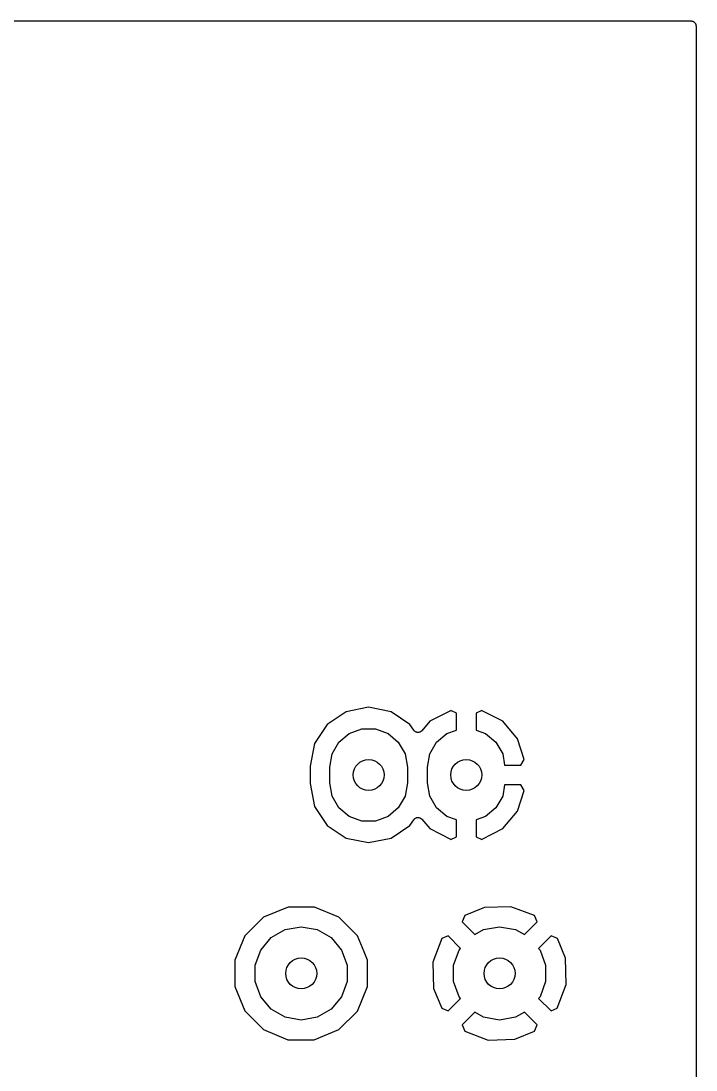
# Model space of a CAD drawing. Extents: x 74 to 224, y -146 to -46.
# Drawn here: x 155.74 to 173.03, y -73.29 to -46.43 of the extents above; entities that cross this region are included whole.
import ezdxf

# ---------------------------------------------------------------- set-up
doc = ezdxf.new("R2010")
doc.units = 0
doc.header["$MEASUREMENT"] = 0
doc.layers.add('BLACK', color=7, linetype='CONTINUOUS')

msp = doc.modelspace()

# ---------------------------------------------------------------- linework, layer by layer
at = {"layer": 'Black'}
for p, q in [((142.71, -46.43), (172.899, -46.43)), ((172.899, -46.43), (172.91, -46.4319)), ((172.91, -46.4319), (172.921, -46.4319)), ((172.921, -46.4319), (172.931, -46.4357)), ((172.931, -46.4357), (172.942, -46.4377)), ((172.942, -46.4377), (172.952, -46.4432)), ((172.952, -46.4432), (172.963, -46.447)), ((172.963, -46.447), (172.971, -46.4542)), ((172.971, -46.4542), (172.981, -46.4597)), ((172.981, -46.4597), (172.988, -46.4682)), ((172.988, -46.4682), (172.996, -46.4754)), ((172.996, -46.4754), (173.002, -46.485)), ((173.002, -46.485), (173.009, -46.4935)), ((173.009, -46.4935), (173.013, -46.5039)), ((173.013, -46.5039), (173.018, -46.5136)), ((173.018, -46.5136), (173.02, -46.5245)), ((173.02, -46.5245), (173.024, -46.5349)), ((173.024, -46.5349), (173.024, -46.5461)), ((173.024, -46.5461), (173.026, -46.557)), ((173.026, -46.557), (173.026, -94.921)), ((164.07, -64.1173), (163.584, -64.442)), ((164.643, -64.0033), (164.07, -64.1173)), ((165.216, -64.1173), (164.643, -64.0033)), ((165.702, -64.442), (165.216, -64.1173)), ((166.735, -64.0896), (166.208, -64.3614)), ((166.747, -64.0872), (166.735, -64.0896)), ((166.889, -64.1542), (166.747, -64.0872)), ((166.889, -64.5848), (166.889, -64.1542)), ((167.538, -64.0872), (167.397, -64.1542)), ((167.397, -64.1542), (167.397, -64.5848)), ((167.55, -64.0896), (167.538, -64.0872)), ((168.078, -64.3614), (167.55, -64.0896)), ((163.584, -64.442), (163.259, -64.9278)), ((165.801, -64.5907), (165.702, -64.442)), ((166.208, -64.3614), (166.004, -64.6022)), ((168.457, -64.8088), (168.078, -64.3614)), ((163.883, -64.8944), (164.147, -64.673)), ((164.147, -64.673), (164.471, -64.5551)), ((164.471, -64.5551), (164.815, -64.5551)), ((164.815, -64.5551), (165.139, -64.673)), ((165.139, -64.673), (165.403, -64.8944)), ((165.806, -64.5956), (165.801, -64.5907)), ((165.809, -64.6014), (165.806, -64.5956)), ((165.821, -64.6114), (165.809, -64.6014)), ((165.832, -64.6226), (165.821, -64.6114)), ((165.838, -64.6256), (165.832, -64.6226)), ((165.843, -64.6299), (165.838, -64.6256)), ((165.857, -64.6352), (165.843, -64.6299)), ((165.871, -64.6421), (165.857, -64.6352)), ((165.878, -64.6428), (165.871, -64.6421)), ((165.884, -64.6451), (165.878, -64.6428)), ((165.9, -64.6452), (165.884, -64.6451)), ((165.915, -64.6469), (165.9, -64.6452)), ((165.922, -64.6453), (165.915, -64.6469)), ((165.928, -64.6453), (165.922, -64.6453)), ((165.943, -64.6401), (165.928, -64.6453)), ((165.958, -64.6364), (165.943, -64.6401)), ((165.964, -64.6327), (165.958, -64.6364)), ((165.97, -64.6304), (165.964, -64.6327)), ((165.982, -64.6205), (165.97, -64.6304)), ((165.995, -64.6119), (165.982, -64.6205)), ((165.999, -64.6065), (165.995, -64.6119)), ((166.004, -64.6022), (165.999, -64.6065)), ((166.383, -64.8944), (166.647, -64.673)), ((166.647, -64.673), (166.889, -64.5848)), ((167.397, -64.5848), (167.639, -64.673)), ((167.639, -64.673), (167.903, -64.8944)), ((163.259, -64.9278), (163.143, -65.5135)), ((163.71, -65.1929), (163.883, -64.8944)), ((165.403, -64.8944), (165.575, -65.1929)), ((166.21, -65.1929), (166.383, -64.8944)), ((167.903, -64.8944), (168.075, -65.1929)), ((168.626, -65.3371), (168.457, -64.8088)), ((163.651, -65.5322), (163.71, -65.1929)), ((165.575, -65.1929), (165.635, -65.5322)), ((166.151, -65.5322), (166.21, -65.1929)), ((168.075, -65.1929), (168.126, -65.4812)), ((163.143, -65.5135), (163.143, -65.9569)), ((163.651, -65.9382), (163.651, -65.5322)), ((165.635, -65.5322), (165.635, -65.9382)), ((166.151, -65.9382), (166.151, -65.5322)), ((168.126, -65.4812), (168.541, -65.4812)), ((168.541, -65.4812), (168.626, -65.3371)), ((163.143, -65.9569), (163.259, -66.5425)), ((163.71, -66.2775), (163.651, -65.9382)), ((165.635, -65.9382), (165.575, -66.2775)), ((166.21, -66.2775), (166.151, -65.9382)), ((168.126, -65.9892), (168.075, -66.2775)), ((168.541, -65.9892), (168.126, -65.9892)), ((168.626, -66.1333), (168.541, -65.9892)), ((163.883, -66.576), (163.71, -66.2775)), ((165.575, -66.2775), (165.403, -66.576)), ((166.383, -66.576), (166.21, -66.2775)), ((168.075, -66.2775), (167.903, -66.576)), ((168.457, -66.6616), (168.626, -66.1333)), ((163.259, -66.5425), (163.584, -67.0284)), ((164.147, -66.7974), (163.883, -66.576)), ((165.403, -66.576), (165.139, -66.7974)), ((166.647, -66.7974), (166.383, -66.576)), ((167.903, -66.576), (167.639, -66.7974)), ((164.471, -66.9153), (164.147, -66.7974)), ((165.139, -66.7974), (164.815, -66.9153)), ((165.702, -67.0284), (165.801, -66.8797)), ((165.801, -66.8797), (165.806, -66.8748)), ((165.806, -66.8748), (165.809, -66.869)), ((165.809, -66.869), (165.821, -66.859)), ((165.821, -66.859), (165.832, -66.8478)), ((165.832, -66.8478), (165.838, -66.8448)), ((165.838, -66.8448), (165.843, -66.8405)), ((165.843, -66.8405), (165.857, -66.8352)), ((165.857, -66.8352), (165.871, -66.8283)), ((165.871, -66.8283), (165.878, -66.8276)), ((165.878, -66.8276), (165.884, -66.8253)), ((165.884, -66.8253), (165.9, -66.8252)), ((165.9, -66.8252), (165.915, -66.8235)), ((165.915, -66.8235), (165.922, -66.8251)), ((165.922, -66.8251), (165.928, -66.8251)), ((165.928, -66.8251), (165.943, -66.8303)), ((165.943, -66.8303), (165.958, -66.834)), ((165.958, -66.834), (165.964, -66.8377)), ((165.964, -66.8377), (165.97, -66.84)), ((165.97, -66.84), (165.982, -66.8499)), ((165.982, -66.8499), (165.995, -66.8585)), ((165.995, -66.8585), (165.999, -66.8639)), ((165.999, -66.8639), (166.004, -66.8682)), ((166.004, -66.8682), (166.208, -67.109)), ((166.889, -66.8856), (166.647, -66.7974)), ((167.639, -66.7974), (167.397, -66.8856)), ((168.078, -67.109), (168.457, -66.6616)), ((163.584, -67.0284), (164.07, -67.3531)), ((164.815, -66.9153), (164.471, -66.9153)), ((165.216, -67.3531), (165.702, -67.0284)), ((166.208, -67.109), (166.735, -67.3808)), ((166.889, -67.3162), (166.889, -66.8856)), ((167.397, -66.8856), (167.397, -67.3162)), ((167.55, -67.3808), (168.078, -67.109)), ((164.07, -67.3531), (164.643, -67.4671)), ((164.643, -67.4671), (165.216, -67.3531)), ((166.735, -67.3808), (166.747, -67.3832)), ((166.747, -67.3832), (166.889, -67.3162)), ((167.397, -67.3162), (167.538, -67.3832)), ((167.538, -67.3832), (167.55, -67.3808)), ((162.579, -69.1163), (161.955, -69.3743)), ((163.255, -69.1169), (162.579, -69.1163)), ((163.879, -69.376), (163.255, -69.1169)), ((167.571, -69.1421), (167.103, -69.3356)), ((167.607, -69.1271), (167.571, -69.1421)), ((167.571, -69.1421), (167.571, -69.1421)), ((168.284, -69.1075), (167.607, -69.1271)), ((168.889, -69.3376), (168.284, -69.1075)), ((161.955, -69.3743), (161.476, -69.8517)), ((164.356, -69.8543), (163.879, -69.376)), ((167.103, -69.3356), (167.035, -69.4956)), ((167.035, -69.4956), (167.362, -69.8221)), ((168.63, -69.8221), (168.956, -69.4956)), ((168.956, -69.4956), (168.889, -69.3376)), ((162.147, -69.8996), (162.507, -69.6921)), ((162.507, -69.6921), (162.916, -69.62)), ((162.916, -69.62), (163.324, -69.6921)), ((163.324, -69.6921), (163.684, -69.8996)), ((167.362, -69.8221), (167.587, -69.6921)), ((167.587, -69.6921), (167.996, -69.62)), ((167.996, -69.62), (168.404, -69.6921)), ((168.404, -69.6921), (168.63, -69.8221)), ((161.476, -69.8517), (161.217, -70.4758)), ((161.881, -70.2176), (162.147, -69.8996)), ((163.684, -69.8996), (163.951, -70.2176)), ((164.525, -70.2632), (164.356, -69.8543)), ((166.518, -69.9221), (166.288, -70.5267)), ((166.676, -69.8548), (166.518, -69.9221)), ((166.996, -70.1751), (166.676, -69.8548)), ((169.315, -69.8548), (168.995, -70.1751)), ((169.475, -69.9229), (169.315, -69.8548)), ((169.684, -70.4263), (169.475, -69.9229)), ((161.739, -70.6077), (161.881, -70.2176)), ((163.951, -70.2176), (164.093, -70.6077)), ((164.615, -70.4788), (164.525, -70.2632)), ((166.819, -70.6077), (166.961, -70.2176)), ((166.961, -70.2176), (166.996, -70.1751)), ((168.995, -70.1751), (169.031, -70.2176)), ((169.031, -70.2176), (169.173, -70.6077)), ((161.217, -70.4758), (161.217, -71.1516)), ((161.739, -71.0227), (161.739, -70.6077)), ((164.093, -70.6077), (164.093, -71.0227)), ((164.614, -71.1546), (164.615, -70.4788)), ((166.288, -70.5267), (166.308, -71.2041)), ((166.819, -71.0227), (166.819, -70.6077)), ((169.173, -70.6077), (169.173, -71.0227)), ((169.703, -71.1037), (169.684, -70.4263)), ((161.217, -71.1516), (161.475, -71.7761)), ((161.881, -71.4128), (161.739, -71.0227)), ((164.093, -71.0227), (163.951, -71.4128)), ((164.355, -71.7786), (164.614, -71.1546)), ((166.961, -71.4128), (166.819, -71.0227)), ((169.173, -71.0227), (169.031, -71.4128)), ((169.473, -71.7083), (169.703, -71.1037)), ((162.147, -71.7308), (161.881, -71.4128)), ((163.951, -71.4128), (163.684, -71.7308)), ((166.308, -71.2041), (166.516, -71.7075)), ((166.996, -71.4553), (166.961, -71.4128)), ((169.031, -71.4128), (168.995, -71.4553)), ((166.516, -71.7075), (166.676, -71.7756)), ((166.676, -71.7756), (166.996, -71.4553)), ((168.995, -71.4553), (169.315, -71.7756)), ((169.315, -71.7756), (169.473, -71.7083)), ((161.475, -71.7761), (161.952, -72.2544)), ((162.507, -71.9383), (162.147, -71.7308)), ((162.916, -72.0104), (162.507, -71.9383)), ((163.324, -71.9383), (162.916, -72.0104)), ((163.684, -71.7308), (163.324, -71.9383)), ((163.877, -72.2561), (164.355, -71.7786)), ((167.362, -71.8083), (167.035, -72.1348)), ((167.587, -71.9383), (167.362, -71.8083)), ((167.996, -72.0104), (167.587, -71.9383)), ((168.404, -71.9383), (167.996, -72.0104)), ((168.63, -71.8083), (168.404, -71.9383)), ((168.956, -72.1348), (168.63, -71.8083)), ((167.035, -72.1348), (167.102, -72.2928)), ((168.888, -72.2948), (168.956, -72.1348)), ((161.952, -72.2544), (162.576, -72.5135)), ((162.576, -72.5135), (163.252, -72.5141)), ((163.252, -72.5141), (163.877, -72.2561)), ((167.102, -72.2928), (167.707, -72.5229)), ((167.707, -72.5229), (168.385, -72.5033)), ((168.385, -72.5033), (168.888, -72.2948))]:
    msp.add_line(p, q, dxfattribs=at)
for centre in [(164.643, -65.7352), (167.143, -65.7352), (162.916, -70.8152), (167.996, -70.8152)]:
    msp.add_circle(centre, 0.3969, dxfattribs=at)

doc.saveas('drawing.dxf')
